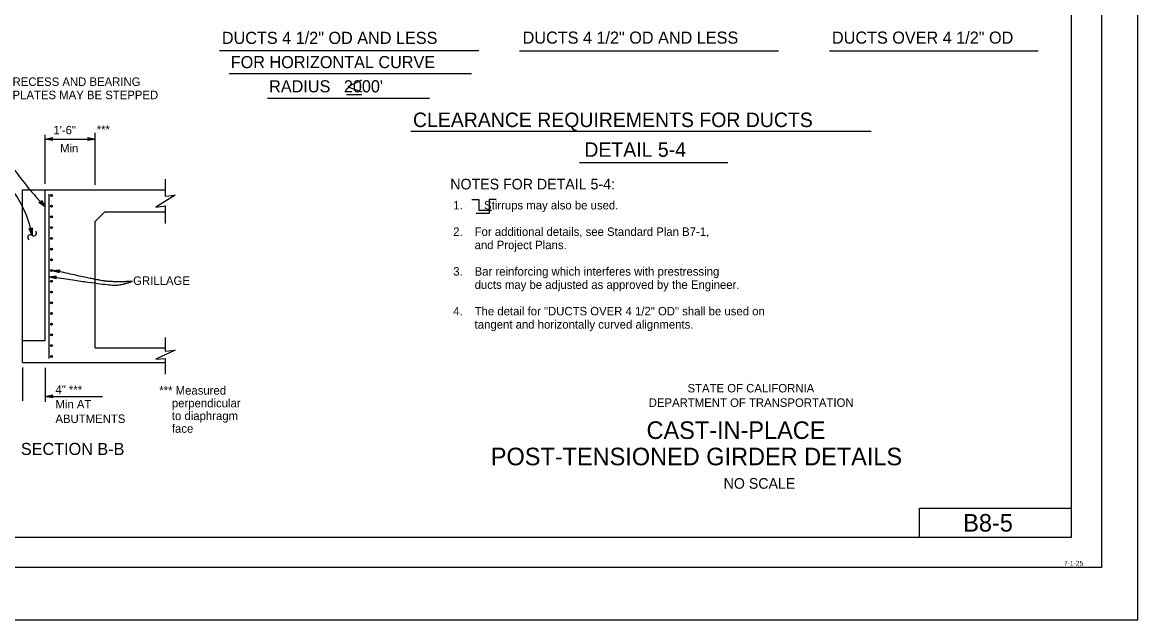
# Model space of a CAD drawing. Extents: x -893 to 867, y -474 to 712.
# Drawn here: x -54 to 867, y -474 to 19 of the extents above; entities that cross this region are included whole.
import ezdxf

# ---------------------------------------------------------------- set-up
doc = ezdxf.new("R2010")
doc.units = 0
for name, color, linetype in [('56 Stage 3 Anno', 7, 'Continuous'), ('57 Undefined', 7, 'Continuous'), ('60 Nongeo Data', 7, 'Continuous'), ('border_INSIDE-BORDER-anno', 7, 'Continuous'), ('border_PLOTTING-ELEMENTS', 7, 'Continuous'), ('border_rw_22x34_Cut_Lines', 7, 'Continuous'), ('border_SHEET', 7, 'Continuous'), ('border_WITHIN-BORDER-anno', 7, 'Continuous')]:
    doc.layers.add(name, color=color, linetype=linetype)

msp = doc.modelspace()

# ---------------------------------------------------------------- linework, layer by layer
at = {"layer": '56 Stage 3 Anno'}
for p, q in [((-34.97, -114.22), (-34.97, -73.58)), ((6.31, -114.89), (6.31, -72.12)), ((-34.97, -77.12), (-28.97, -75.79)), ((-34.97, -77.12), (6.31, -77.12)), ((-28.97, -78.46), (-34.97, -77.12)), ((-34.97, -77.12), (-34.97, -77.12)), ((-29.18, -78.1), (-33.59, -77.12)), ((-33.58, -77.12), (-29.2, -76.15)), ((-32.2, -77.12), (-29.38, -76.5)), ((-29.42, -77.74), (-32.2, -77.12)), ((-30.82, -77.12), (-29.61, -76.85)), ((-29.59, -77.4), (-30.82, -77.12)), ((-28.97, -75.79), (-29.77, -77.12)), ((-29.77, -77.12), (-28.97, -78.46)), ((-28.97, -75.79), (-28.97, -75.79)), ((-28.97, -78.46), (-28.97, -78.46)), ((6.31, -77.12), (0.3, -78.45)), ((1.11, -77.12), (0.31, -75.78)), ((0.31, -75.78), (0.31, -75.78)), ((0.31, -75.78), (6.31, -77.12)), ((0.31, -78.45), (1.11, -77.12)), ((0.31, -78.45), (0.31, -78.45)), ((0.52, -76.14), (4.93, -77.12)), ((4.91, -77.12), (0.54, -78.09)), ((3.54, -77.12), (0.72, -77.74)), ((0.76, -76.5), (3.54, -77.12)), ((0.93, -76.84), (2.16, -77.12)), ((2.16, -77.12), (0.95, -77.38)), ((6.31, -77.12), (6.31, -77.12)), ((-38.48, -129.33), (-38.03, -127.83)), ((-38.26, -128.65), (-36.83, -131.12)), ((-38.15, -128.23), (-35.9, -132.14)), ((-38.03, -127.83), (-38.03, -127.83)), ((-38.03, -127.83), (-34.97, -133.16)), ((-40, -129.63), (-38.48, -129.33)), ((-34.97, -133.16), (-40, -129.63)), ((-40, -129.63), (-40, -129.63)), ((-35.91, -132.14), (-39.58, -129.56)), ((-36.83, -131.12), (-39.2, -129.46)), ((-37.76, -130.1), (-38.78, -129.39)), ((-38.39, -129.01), (-37.76, -130.1)), ((-34.97, -133.16), (-34.97, -133.16)), ((-45.69, -156.72), (-48.16, -151.1)), ((-48.16, -151.1), (-48.16, -151.1)), ((-48.16, -151.1), (-46.7, -151.62)), ((-45.96, -155.36), (-47.76, -151.26)), ((-46.23, -154.01), (-47.39, -151.36)), ((-46.49, -152.66), (-46.99, -151.52)), ((-46.7, -151.62), (-45.54, -150.58)), ((-46.46, -151.4), (-46.49, -152.66)), ((-46.16, -151.16), (-46.23, -154.01)), ((-45.85, -150.86), (-45.96, -155.37)), ((-45.54, -150.58), (-45.69, -156.72)), ((-45.54, -150.58), (-45.54, -150.58)), ((-45.69, -156.72), (-45.69, -156.72)), ((-25.71, -190.3), (-31.68, -191.21)), ((-25.8, -192.59), (-31.68, -191.21)), ((-25.84, -190.52), (-30.62, -191.25)), ((-25.91, -192.36), (-30.62, -191.25)), ((-25.96, -190.74), (-29.56, -191.29)), ((-26.02, -192.13), (-29.56, -191.29)), ((-22.9, -185.32), (-28.91, -185.91)), ((-23.12, -187.61), (-28.91, -185.91)), ((-26.09, -190.96), (-28.51, -191.33)), ((-26.13, -191.9), (-28.51, -191.33)), ((-23.04, -185.54), (-27.85, -186.01)), ((-23.21, -187.38), (-27.85, -186.01)), ((-26.22, -191.19), (-27.45, -191.38)), ((-26.24, -191.66), (-27.45, -191.38)), ((-23.18, -185.76), (-26.8, -186.11)), ((-23.31, -187.14), (-26.8, -186.11)), ((-25.71, -190.3), (-26.35, -191.42)), ((-25.8, -192.59), (-26.35, -191.42)), ((-23.31, -185.97), (-25.75, -186.21)), ((-23.4, -186.9), (-25.75, -186.21)), ((-23.45, -186.19), (-24.7, -186.31)), ((-23.5, -186.66), (-24.7, -186.31)), ((-22.9, -185.32), (-23.6, -186.41)), ((-23.12, -187.61), (-23.6, -186.41)), ((-53.69, -265.77), (-53.69, -293.25)), ((-34.97, -265.99), (-34.97, -294.04)), ((-34.97, -289.6), (-28.97, -288.27)), ((-34.97, -289.6), (12.52, -289.6)), ((-28.97, -290.94), (-34.97, -289.6)), ((-34.97, -289.6), (-34.97, -289.6)), ((-29.18, -290.59), (-33.59, -289.6)), ((-33.58, -289.6), (-29.2, -288.63)), ((-32.2, -289.61), (-29.38, -288.98)), ((-29.42, -290.23), (-32.2, -289.61)), ((-30.82, -289.61), (-29.61, -289.34)), ((-29.59, -289.88), (-30.82, -289.61)), ((-28.97, -288.27), (-29.77, -289.6)), ((-29.77, -289.6), (-28.97, -290.94)), ((-28.97, -288.27), (-28.97, -288.27)), ((-28.97, -290.94), (-28.97, -290.94))]:
    msp.add_line(p, q, dxfattribs=at)
for centre, start, end in [((-47.06, -158.51), 52.49566, 232.49566), ((-44.32, -154.94), 232.49569, 52.49569)]:
    msp.add_arc(centre, 2.25, start, end, dxfattribs=at)
msp.add_ellipse((-150.23, -171.15), major_axis=(-105.78, 0), ratio=0.892734, start_param=3.294989, end_param=4.712389, dxfattribs=at)
for points, degree in [([(-67.57, -29.76), (-69.03, -29.73), (-70.57, -30), (-72, -30.57), (-72.52, -30.78), (-73, -30.99), (-73.49, -31.25), (-73.95, -31.49), (-74.41, -31.74), (-74.85, -32.03), (-75.29, -32.32), (-75.7, -32.64), (-76.09, -32.99), (-76.3, -33.17), (-76.49, -33.36), (-76.68, -33.56), (-76.88, -33.77), (-77.07, -33.98), (-77.25, -34.2), (-77.86, -34.96), (-78.41, -35.75), (-78.91, -36.59), (-79.38, -37.39), (-79.79, -38.21), (-80.13, -39.07), (-80.46, -39.91), (-80.77, -40.76), (-81.01, -41.63), (-81.26, -42.51), (-81.49, -43.39), (-81.69, -44.29), (-82.05, -45.92), (-82.36, -47.56), (-82.63, -49.22), (-82.9, -50.88), (-83.06, -52.55), (-83.15, -54.23), (-83.24, -55.89), (-83.19, -57.56), (-83.04, -59.22), (-82.97, -60.04), (-82.85, -60.85), (-82.68, -61.66), (-82.52, -62.47), (-82.33, -63.27), (-82.09, -64.05), (-81.38, -66.42), (-80.57, -68.74), (-79.68, -71.05), (-78.8, -73.36), (-77.84, -75.62), (-76.75, -77.85), (-75.11, -81.2), (-73.32, -84.45), (-71.3, -87.58), (-70.61, -88.63), (-69.91, -89.67), (-69.18, -90.68), (-65.13, -96.31), (-61.06, -101.9), (-56.81, -107.38), (-52.6, -112.82), (-48.29, -118.18), (-43.76, -123.36), (-40.87, -126.67), (-37.96, -129.95), (-34.97, -133.16)], 3), ([(37.04, -194.71), (29.46, -197.53), (18.88, -198.59), (-27.45, -191.38)], 2), ([(37.04, -194.71), (20.29, -195.42), (5.84, -193.13), (-25, -186.24)], 2)]:
    msp.add_open_spline(points, degree=degree, dxfattribs=at)
at = {"layer": '57 Undefined'}
for p, q in [((109.01, -3.97), (322.79, -3.97)), ((356.5, -4.24), (570.27, -4.24)), ((612.38, -4.24), (784.29, -4.24)), ((116.81, -23.03), (316.73, -23.03)), ((226.07, -28.45), (214.74, -34.01)), ((214.74, -34.01), (226.28, -38.29)), ((148.45, -43.5), (282.3, -43.5)), ((226.36, -40.51), (213.69, -40.51)), ((266.78, -70.61), (646.72, -70.61)), ((406.04, -96.45), (528.31, -96.45))]:
    msp.add_line(p, q, dxfattribs=at)
at = {"layer": '60 Nongeo Data'}
for p, q in [((64.29, -119.13), (64.29, -110.26)), ((-53.69, -261.63), (-53.69, -119.13)), ((-53.69, -119.13), (64.29, -119.13)), ((-34.97, -243.63), (-34.97, -119.13)), ((64.29, -124.36), (64.29, -113.36)), ((-31.72, -258.25), (-31.72, -122.8)), ((-29.72, -123.72), (-29.72, -123.72)), ((317.22, -126.94), (322.98, -126.94)), ((322.98, -126.94), (322.98, -135.82)), ((337.28, -127.01), (331.46, -127.01)), ((331.46, -127.01), (331.46, -138.7)), ((-29.72, -132.58), (-29.72, -132.58)), ((6.31, -145.13), (14.31, -137.13)), ((14.31, -137.13), (64.29, -137.13)), ((64.29, -143.36), (64.29, -132.36)), ((64.29, -146.86), (64.29, -137.13)), ((322.98, -135.82), (333.44, -135.82)), ((-29.72, -141.44), (-29.72, -141.44)), ((6.31, -249.63), (6.31, -145.13)), ((331.46, -138.7), (320.77, -138.7)), ((-29.72, -150.3), (-29.72, -150.3)), ((-29.72, -159.16), (-29.72, -159.16)), ((-29.72, -168.02), (-29.72, -168.02)), ((-29.72, -176.88), (-29.72, -176.88)), ((-29.72, -185.74), (-29.72, -185.74)), ((-29.72, -194.6), (-29.72, -194.6)), ((-29.72, -203.46), (-29.72, -203.46)), ((-29.72, -212.32), (-29.72, -212.32)), ((-29.72, -221.18), (-29.72, -221.18)), ((-29.72, -230.04), (-29.72, -230.04)), ((-29.72, -238.9), (-29.72, -238.9)), ((-53.69, -243.63), (-34.97, -243.63)), ((-29.72, -247.76), (-29.72, -247.76)), ((64.29, -250.97), (64.29, -241.01)), ((64.29, -252.24), (64.29, -243.99)), ((-29.72, -256.62), (-29.72, -256.62)), ((6.31, -249.63), (64.29, -249.63)), ((-53.69, -261.63), (64.29, -261.63)), ((64.29, -266.49), (64.29, -258.24)), ((64.29, -271.26), (64.29, -259.42))]:
    msp.add_line(p, q, dxfattribs=at)
for points in [[(64.29, -124.36), (72.29, -123.36), (56.29, -133.36), (64.29, -132.36)], [(64.29, -252.24), (72.29, -251.49), (56.29, -258.99), (64.29, -258.24)]]:
    msp.add_lwpolyline(points, dxfattribs=at)
for centre, radius in [((-29.72, -123.72), 0.781), ((-29.72, -123.72), 0.687), ((-29.72, -123.72), 0.594), ((-29.72, -123.72), 0.5), ((-29.72, -123.72), 0.406), ((-29.72, -123.72), 0.312), ((-29.72, -123.72), 0.219), ((-29.72, -123.72), 0.0937), ((-29.72, -132.58), 0.781), ((-29.72, -132.58), 0.687), ((-29.72, -132.58), 0.594), ((-29.72, -132.58), 0.5), ((-29.72, -132.58), 0.406), ((-29.72, -132.58), 0.312), ((-29.72, -132.58), 0.219), ((-29.72, -132.58), 0.0937), ((-29.72, -141.44), 0.781), ((-29.72, -141.44), 0.687), ((-29.72, -141.44), 0.594), ((-29.72, -141.44), 0.5), ((-29.72, -141.44), 0.406), ((-29.72, -141.44), 0.312), ((-29.72, -141.44), 0.219), ((-29.72, -141.44), 0.0937), ((-29.72, -150.3), 0.781), ((-29.72, -150.3), 0.687), ((-29.72, -150.3), 0.594), ((-29.72, -150.3), 0.5), ((-29.72, -150.3), 0.406), ((-29.72, -150.3), 0.312), ((-29.72, -150.3), 0.219), ((-29.72, -150.3), 0.0937), ((-29.72, -159.16), 0.781), ((-29.72, -159.16), 0.687), ((-29.72, -159.16), 0.594), ((-29.72, -159.16), 0.5), ((-29.72, -159.16), 0.406), ((-29.72, -159.16), 0.312), ((-29.72, -159.16), 0.219), ((-29.72, -159.16), 0.0937), ((-29.72, -168.02), 0.781), ((-29.72, -168.02), 0.687), ((-29.72, -168.02), 0.594), ((-29.72, -168.02), 0.5), ((-29.72, -168.02), 0.406), ((-29.72, -168.02), 0.312), ((-29.72, -168.02), 0.219), ((-29.72, -168.02), 0.0937), ((-29.72, -176.88), 0.781), ((-29.72, -176.88), 0.687), ((-29.72, -176.88), 0.594), ((-29.72, -176.88), 0.5), ((-29.72, -176.88), 0.406), ((-29.72, -176.88), 0.312), ((-29.72, -176.88), 0.219), ((-29.72, -176.88), 0.0937), ((-29.72, -185.74), 0.781), ((-29.72, -185.74), 0.687), ((-29.72, -185.74), 0.594), ((-29.72, -185.74), 0.5), ((-29.72, -185.74), 0.406), ((-29.72, -185.74), 0.312), ((-29.72, -185.74), 0.219), ((-29.72, -185.74), 0.0937), ((-29.72, -194.6), 0.781), ((-29.72, -194.6), 0.687), ((-29.72, -194.6), 0.594), ((-29.72, -194.6), 0.5), ((-29.72, -194.6), 0.406), ((-29.72, -194.6), 0.312), ((-29.72, -194.6), 0.219), ((-29.72, -194.6), 0.0937), ((-29.72, -203.46), 0.781), ((-29.72, -212.32), 0.781), ((-29.72, -203.46), 0.687), ((-29.72, -212.32), 0.687), ((-29.72, -203.46), 0.594), ((-29.72, -203.46), 0.5), ((-29.72, -203.46), 0.406), ((-29.72, -203.46), 0.312), ((-29.72, -203.46), 0.219), ((-29.72, -203.46), 0.0937), ((-29.72, -221.18), 0.781), ((-29.72, -221.18), 0.687), ((-29.72, -212.32), 0.594), ((-29.72, -221.18), 0.594), ((-29.72, -212.32), 0.5), ((-29.72, -221.18), 0.5), ((-29.72, -212.32), 0.406), ((-29.72, -221.18), 0.406), ((-29.72, -212.32), 0.312), ((-29.72, -221.18), 0.312), ((-29.72, -212.32), 0.219), ((-29.72, -212.32), 0.0937), ((-29.72, -230.04), 0.781), ((-29.72, -230.04), 0.687), ((-29.72, -230.04), 0.594), ((-29.72, -230.04), 0.5), ((-29.72, -230.04), 0.406), ((-29.72, -230.04), 0.312), ((-29.72, -221.18), 0.219), ((-29.72, -230.04), 0.219), ((-29.72, -221.18), 0.0937), ((-29.72, -230.04), 0.0937), ((-29.72, -238.9), 0.781), ((-29.72, -238.9), 0.687), ((-29.72, -238.9), 0.594), ((-29.72, -238.9), 0.5), ((-29.72, -238.9), 0.406), ((-29.72, -238.9), 0.312), ((-29.72, -238.9), 0.219), ((-29.72, -238.9), 0.0937), ((-29.72, -247.76), 0.781), ((-29.72, -247.76), 0.687), ((-29.72, -247.76), 0.594), ((-29.72, -247.76), 0.5), ((-29.72, -247.76), 0.406), ((-29.72, -247.76), 0.312), ((-29.72, -247.76), 0.219), ((-29.72, -247.76), 0.0937), ((-29.72, -256.62), 0.781), ((-29.72, -256.62), 0.687), ((-29.72, -256.62), 0.594), ((-29.72, -256.62), 0.5), ((-29.72, -256.62), 0.406), ((-29.72, -256.62), 0.312), ((-29.72, -256.62), 0.219), ((-29.72, -256.62), 0.0937)]:
    msp.add_circle(centre, radius, dxfattribs=at)
at = {"layer": 'border_PLOTTING-ELEMENTS'}
for points in [[(-893.45, -474.04), (866.55, -474.04), (866.55, 711.96), (-893.45, 711.96)], [(-863.45, 668.96), (836.55, 668.96), (836.55, -431.04), (-863.45, -431.04)]]:
    msp.add_lwpolyline(points, close=True, dxfattribs=at)
at = {"layer": 'border_rw_22x34_Cut_Lines'}
msp.add_lwpolyline([(-863.45, 668.96), (836.55, 668.96), (836.55, -431.04), (-863.45, -431.04)], close=True, dxfattribs=at)
at = {"layer": 'border_SHEET'}
for p, q in [((811.55, 643.96), (811.55, -406.04)), ((686.52, -406.04), (686.52, -382.04)), ((686.52, -382.04), (811.52, -382.04)), ((811.55, -406.04), (-813.45, -406.04))]:
    msp.add_line(p, q, dxfattribs=at)

# ---------------------------------------------------------------- texts
at = {"layer": '57 Undefined'}
for s, height, p in [('DUCTS 4 1/2" OD AND LESS', 10, (110.87, 1.4)), ('DUCTS 4 1/2" OD AND LESS', 10, (359.06, 1.6)), ('DUCTS OVER 4 1/2" OD', 10, (614.28, 1.6)), ('FOR HORIZONTAL CURVE', 10, (118.22, -18.6)), ('RECESS AND BEARING', 7, (-61.81, -33.31)), ("RADIUS   2000'", 10, (149.87, -38.6)), ('PLATES MAY BE STEPPED', 7, (-61.81, -44.24)), ('CLEARANCE REQUIREMENTS FOR DUCTS', 12, (268.57, -67.27)), ('1\'-6"', 7, (-28.15, -73.26)), ('***', 7, (7.61, -72.75)), ('Min', 7, (-22.65, -88.26)), ('DETAIL 5-4', 12, (410, -91.83)), ('NOTES FOR DETAIL 5-4:', 8.75, (299.35, -118.75)), ('1.', 7, (301.79, -135.27)), ('   Stirrups may also be used. ', 7, (319.44, -135.27)), ('2.', 7, (301.79, -157.14)), ('For additional details, see Standard Plan B7-1,', 7, (319.44, -157.14)), ('and Project Plans.', 7, (319.44, -168.08)), ('3.', 7, (301.79, -189.95)), ('Bar reinforcing which interferes with prestressing', 7, (319.44, -189.95)), ('GRILLAGE', 7, (37.69, -197.58)), ('ducts may be adjusted as approved by the Engineer.', 7, (319.44, -200.89)), ('4.', 7, (301.79, -222.76)), ('The detail for "DUCTS OVER 4 1/2" OD" shall be used on', 7, (319.44, -222.76)), ('tangent and horizontally curved alignments.', 7, (319.44, -233.7)), ('4" ***', 7, (-26.45, -287.61)), ('*** Measured ', 7, (59.21, -288.19)), ('Min AT', 7, (-26.45, -299.61)), ('    perpendicular', 7, (59.21, -298.69)), ('    to diaphragm', 7, (59.21, -309.19)), ('ABUTMENTS', 7, (-26.45, -311.61)), ('    face', 7, (59.21, -319.69)), ('SECTION B-B', 10, (-54.96, -338.03))]:
    msp.add_text(s, height=height, dxfattribs=at).set_placement(p)
at = {"layer": 'border_INSIDE-BORDER-anno'}
for s, height, p in [('STATE OF CALIFORNIA', 7, (495.11, -286.38)), ('DEPARTMENT OF TRANSPORTATION', 7, (463.11, -298.28)), ('CAST-IN-PLACE', 14.5, (461.29, -324.78)), ('POST-TENSIONED GIRDER DETAILS', 14.5, (332.8, -346.53)), ('NO SCALE', 8.75, (524.89, -365.9))]:
    msp.add_text(s, height=height, dxfattribs=at).set_placement(p)
at = {"layer": 'border_WITHIN-BORDER-anno'}
for s, height, p in [('B8-5', 14.5, (722.59, -401.29)), ('7-1-25', 4, (805.68, -429.47))]:
    msp.add_text(s, height=height, dxfattribs=at).set_placement(p)

doc.saveas('drawing.dxf')
